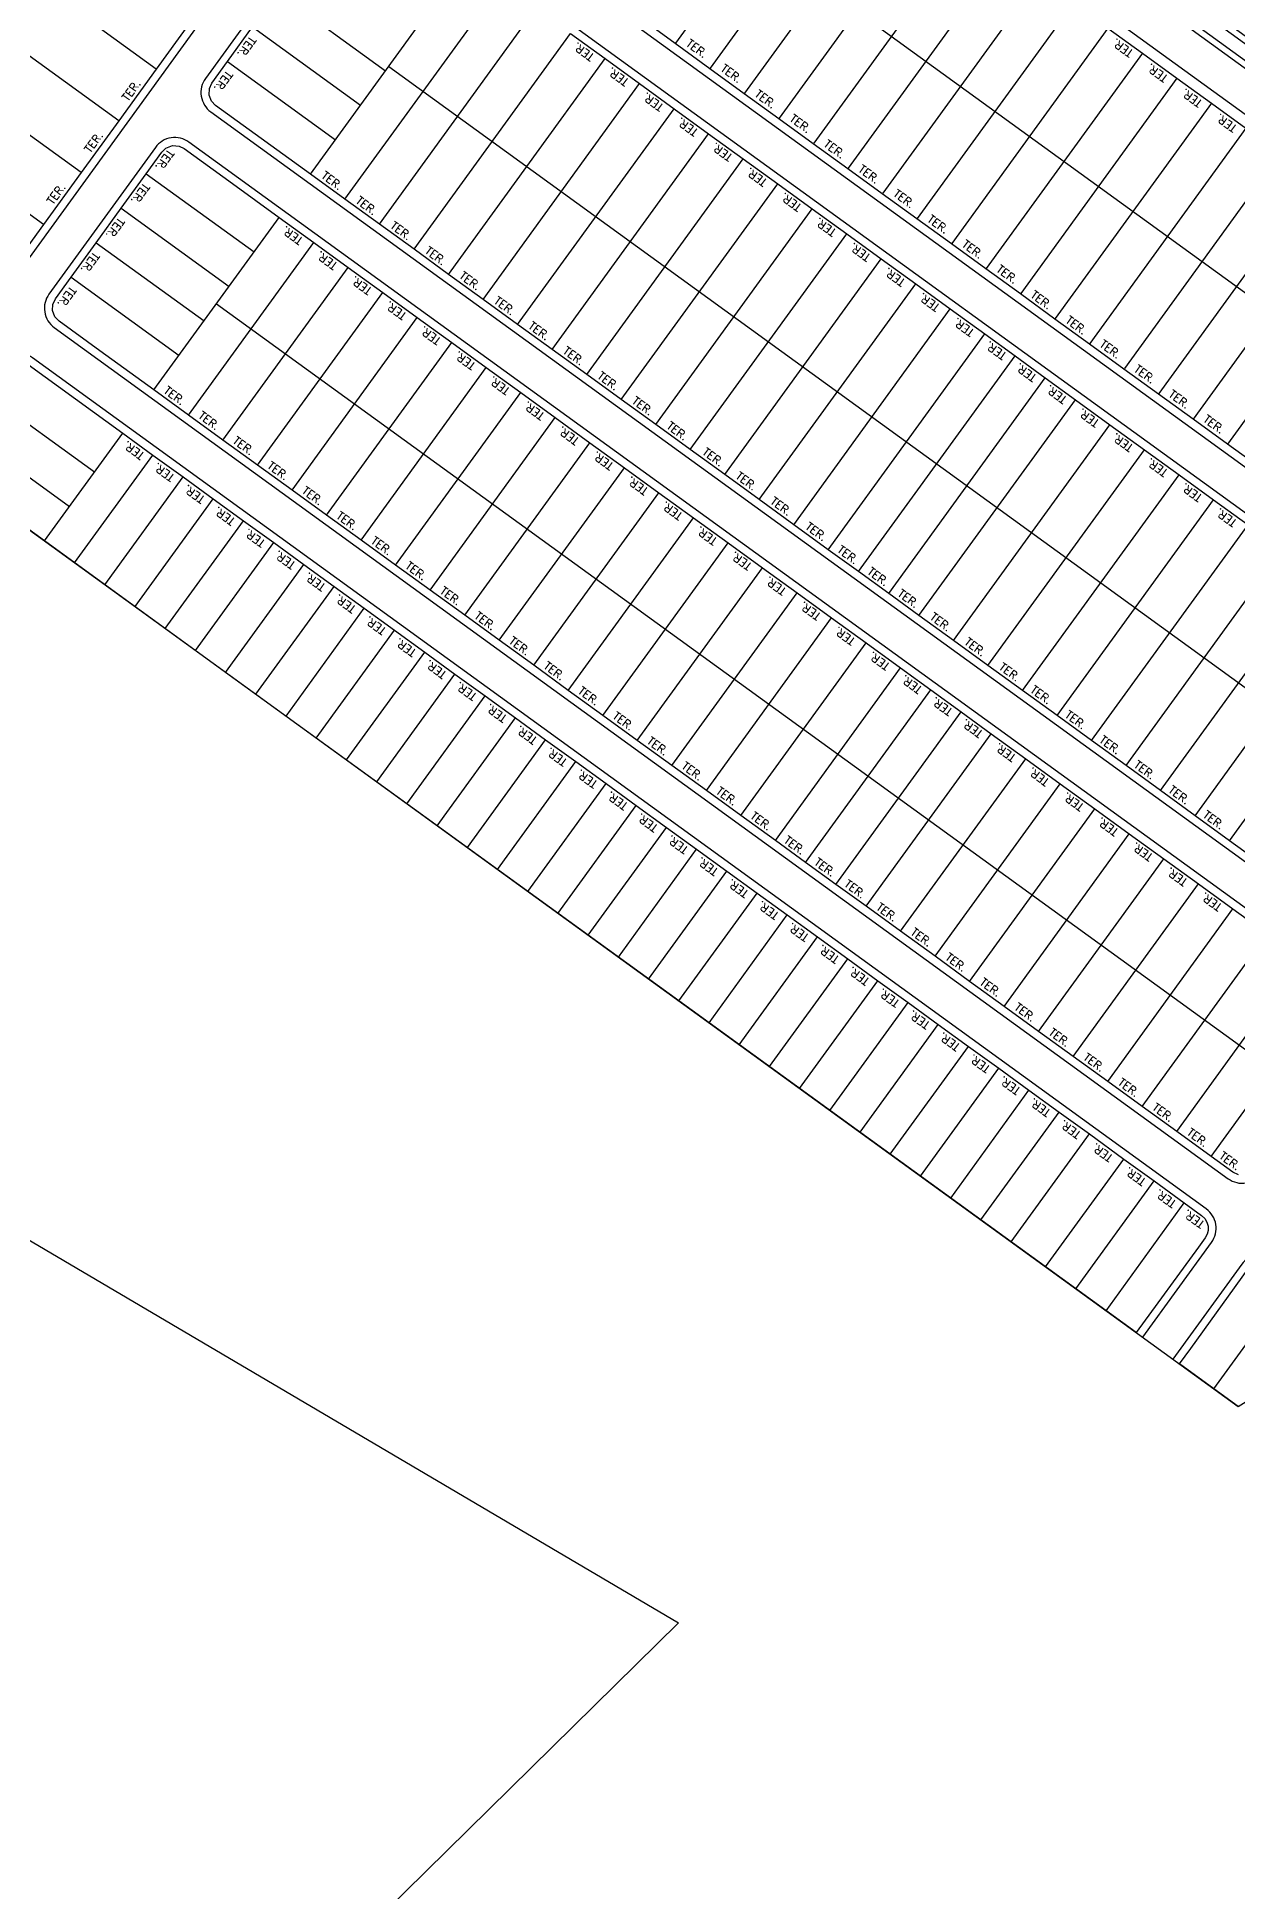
# Model space of a CAD drawing. Extents: x 714896 to 749292, y 8417558 to 8447149.
# Drawn here: x 742854.9 to 743080.2, y 8428983.1 to 8429331.1 of the extents above; entities that cross this region are included whole.
import ezdxf

# ---------------------------------------------------------------- set-up
doc = ezdxf.new("R2010")
doc.units = 0
doc.header["$MEASUREMENT"] = 0
for name, color, linetype in [('LOTE', 7, 'CONTINUOUS'), ('MEIO_FIO', 24, 'CONTINUOUS'), ('QUADRA', 6, 'CONTINUOUS'), ('TEXTO', 7, 'CONTINUOUS')]:
    doc.layers.add(name, color=color, linetype=linetype)
doc.styles.add('ROMANS', font='ROMANS.SHX', dxfattribs={"height": 1.5})

msp = doc.modelspace()

# ---------------------------------------------------------------- linework, layer by layer
at = {"layer": 'LOTE', "color": 7, "linetype": 'CONTINUOUS'}
msp.add_lwpolyline([(743176.31, 8429257.99), (743003.44, 8429383.36, -0.414214), (743003.15, 8429385.18), (743003.15, 8429385.18, -0.414214), (743004.97, 8429385.47), (743177.84, 8429260.1, -0.414214), (743178.13, 8429258.28), (743178.13, 8429258.28, -0.414214)], format="xyb", close=True, dxfattribs=at)
for points in [[(742963.38, 8429368.93), (743160.91, 8429225.68)], [(743003.97, 8429370.38), (742974.68, 8429330.01)], [(743010.44, 8429365.69), (742981.16, 8429325.31)], [(743016.92, 8429360.99), (742987.64, 8429320.61)], [(743023.39, 8429356.29), (742994.11, 8429315.92)], [(743029.87, 8429351.6), (743000.59, 8429311.22)], [(742870.23, 8429315.43), (742823.33, 8429349.44)], [(743036.35, 8429346.9), (743007.07, 8429306.52)], [(742906.2, 8429305.41), (742935.55, 8429345.88)], [(742863.19, 8429305.72), (742813.99, 8429341.39)], [(742877.28, 8429325.14), (742857.04, 8429339.82)], [(742900.05, 8429339.51), (742920.29, 8429324.83)], [(742912.67, 8429300.71), (742942.03, 8429341.19)], [(743042.82, 8429342.2), (743013.54, 8429301.83)], [(742919.15, 8429296.01), (742948.5, 8429336.49)], [(743049.3, 8429337.51), (743020.02, 8429297.13)], [(742856.14, 8429296), (742804.65, 8429333.34)], [(742895.35, 8429333.04), (742915.59, 8429318.36)], [(743055.78, 8429332.81), (743026.49, 8429292.43)], [(742925.62, 8429291.32), (742954.98, 8429331.79)], [(742890.65, 8429326.56), (742910.89, 8429311.88)], [(742920.87, 8429325.64), (743125.68, 8429177.11)], [(742932.1, 8429286.62), (742961.45, 8429327.1)], [(743062.25, 8429328.11), (743032.97, 8429287.74)], [(742938.58, 8429281.92), (742967.93, 8429322.4)], [(743068.73, 8429323.42), (743039.45, 8429283.04)], [(743075.2, 8429318.72), (743045.92, 8429278.34)], [(742945.05, 8429277.23), (742974.41, 8429317.7)], [(742951.53, 8429272.53), (742980.88, 8429313.01)], [(743081.68, 8429314.02), (743052.4, 8429273.65)], [(742958.01, 8429267.83), (742987.36, 8429308.31)], [(743088.16, 8429309.33), (743058.88, 8429268.95)], [(742875.39, 8429305.51), (742895.63, 8429290.83)], [(743094.63, 8429304.63), (743065.35, 8429264.25)], [(742964.48, 8429263.14), (742993.84, 8429303.61)], [(742870.69, 8429299.04), (742890.93, 8429284.36)], [(742970.96, 8429258.44), (743000.31, 8429298.92)], [(743101.11, 8429299.93), (743071.75, 8429259.46)], [(742876.84, 8429264.93), (742900.32, 8429297.31)], [(742977.43, 8429253.74), (743006.79, 8429294.22)], [(743107.58, 8429295.24), (743078.23, 8429254.76)], [(742866, 8429292.56), (742886.23, 8429277.88)], [(742883.32, 8429260.23), (742906.8, 8429292.61)], [(742889.79, 8429255.54), (742913.28, 8429287.92)], [(742983.91, 8429249.05), (743013.26, 8429289.52)], [(742861.3, 8429286.08), (742881.54, 8429271.41)], [(742990.39, 8429244.35), (743019.74, 8429284.83)], [(742888.58, 8429281.12), (743093.39, 8429132.59)], [(742896.27, 8429250.84), (742919.75, 8429283.22)], [(742996.86, 8429239.65), (743026.22, 8429280.13)], [(742902.75, 8429246.14), (742926.23, 8429278.52)], [(742909.22, 8429241.45), (742932.71, 8429273.83)], [(743003.34, 8429234.96), (743032.69, 8429275.43)], [(743009.01, 8429230.85), (743038.36, 8429271.32)], [(742915.7, 8429236.75), (742939.18, 8429269.13)], [(743014.67, 8429226.74), (743044.03, 8429267.21)], [(742845.45, 8429264.23), (742865.69, 8429249.55)], [(742922.17, 8429232.05), (742945.66, 8429264.43)], [(743020.34, 8429222.63), (743049.69, 8429263.1)], [(742928.65, 8429227.36), (742952.13, 8429259.74)], [(742840.75, 8429257.75), (742860.99, 8429243.07)], [(742856.29, 8429236.6), (742870.97, 8429256.83)], [(743026.82, 8429217.93), (743056.17, 8429258.41)], [(742861.96, 8429232.49), (742876.64, 8429252.72)], [(742935.13, 8429222.66), (742958.61, 8429255.04)], [(743033.29, 8429213.23), (743062.65, 8429253.71)], [(742941.6, 8429217.96), (742965.09, 8429250.34)], [(743039.77, 8429208.54), (743069.12, 8429249.01)], [(742867.63, 8429228.38), (742882.3, 8429248.62)], [(742948.08, 8429213.27), (742971.56, 8429245.65)], [(742873.29, 8429224.27), (742887.97, 8429244.51)], [(743046.24, 8429203.84), (743075.6, 8429244.32)], [(742878.96, 8429220.16), (742893.64, 8429240.4)], [(742954.56, 8429208.57), (742978.04, 8429240.95)], [(743052.72, 8429199.14), (743082.07, 8429239.62)], [(742884.63, 8429216.05), (742899.3, 8429236.29)], [(742961.03, 8429203.87), (742984.52, 8429236.25)], [(743059.2, 8429194.45), (743088.55, 8429234.92)], [(742890.29, 8429211.94), (742904.97, 8429232.18)], [(742967.51, 8429199.18), (742990.99, 8429231.56)], [(742895.96, 8429207.83), (742910.64, 8429228.07)], [(743065.67, 8429189.75), (743095.03, 8429230.23)], [(742973.98, 8429194.48), (742997.47, 8429226.86)], [(743072.15, 8429185.05), (743101.5, 8429225.53)], [(742901.63, 8429203.72), (742916.3, 8429223.96)], [(742980.46, 8429189.78), (743003.94, 8429222.16)], [(743078.62, 8429180.36), (743107.98, 8429220.83)], [(742661.39, 8429218.64), (742975.23, 8429033.6)], [(742907.29, 8429199.61), (742921.97, 8429219.85)], [(742986.94, 8429185.09), (743010.42, 8429217.47)], [(742912.96, 8429195.5), (742927.64, 8429215.74)], [(742918.63, 8429191.39), (742933.3, 8429211.63)], [(742993.41, 8429180.39), (743016.9, 8429212.77)], [(742924.29, 8429187.28), (742938.97, 8429207.52)], [(742999.08, 8429176.28), (743022.56, 8429208.66)], [(742929.96, 8429183.17), (742944.64, 8429203.41)], [(743004.75, 8429172.17), (743028.23, 8429204.55)], [(743010.41, 8429168.06), (743033.9, 8429200.44)], [(742935.63, 8429179.06), (742950.3, 8429199.3)], [(742941.29, 8429174.95), (742955.97, 8429195.19)], [(743016.89, 8429163.36), (743040.37, 8429195.75)], [(742946.96, 8429170.84), (742961.64, 8429191.08)], [(743023.37, 8429158.67), (743046.85, 8429191.05)], [(742952.63, 8429166.73), (742967.3, 8429186.97)], [(743029.84, 8429153.97), (743053.33, 8429186.35)], [(742958.29, 8429162.62), (742972.97, 8429182.86)], [(743036.32, 8429149.27), (743059.8, 8429181.66)], [(742963.96, 8429158.51), (742978.64, 8429178.75)], [(743042.79, 8429144.58), (743066.28, 8429176.96)], [(742969.63, 8429154.4), (742984.3, 8429174.64)], [(743049.27, 8429139.88), (743072.75, 8429172.26)], [(742975.29, 8429150.29), (742989.97, 8429170.53)], [(742980.96, 8429146.19), (742995.64, 8429166.42)], [(743055.75, 8429135.18), (743079.23, 8429167.57)], [(742986.63, 8429142.08), (743001.3, 8429162.31)], [(743062.22, 8429130.49), (743085.71, 8429162.87)], [(742992.29, 8429137.97), (743006.97, 8429158.2)], [(743068.7, 8429125.79), (743092.18, 8429158.17)], [(742997.96, 8429133.86), (743012.64, 8429154.09)], [(743075.18, 8429121.09), (743098.66, 8429153.48)], [(743003.63, 8429129.75), (743018.3, 8429149.99)], [(743009.29, 8429125.64), (743023.97, 8429145.88)], [(743014.96, 8429121.53), (743029.64, 8429141.77)], [(743020.63, 8429117.42), (743035.3, 8429137.66)], [(743026.29, 8429113.31), (743040.97, 8429133.55)], [(743031.96, 8429109.2), (743046.64, 8429129.44)], [(743037.63, 8429105.09), (743052.3, 8429125.33)], [(743044.1, 8429100.39), (743058.78, 8429120.63)], [(743049.77, 8429096.28), (743064.45, 8429116.52)], [(743055.44, 8429092.17), (743070.11, 8429112.41)], [(743075.68, 8429077.5), (743090.35, 8429097.73)], [(742975.23, 8429033.6), (742884.46, 8428944.21)]]:
    msp.add_lwpolyline(points, dxfattribs=at)
at = {"layer": 'MEIO_FIO', "color": 24, "linetype": 'CONTINUOUS'}
for points in [[(742978.88, 8429390.87, 0.207386), (742947.98, 8429389.74, 0.038523), (742943.99, 8429386.4, -0.053822), (742924.31, 8429372.43, 0.547765), (742923.86, 8429364.86), (743142.92, 8429205.99, 0.414214), (743149.21, 8429206.99), (743175.33, 8429243.02, 0.414063), (743174.33, 8429249.3), (743146.55, 8429269.47), (743139.12, 8429271.16), (743129.41, 8429278.21), (743122.27, 8429287.1), (742979.88, 8429390.32, 0.063798)], [(743175.61, 8429257.02), (743002.74, 8429382.39, -0.414214), (743002.18, 8429385.88), (743002.18, 8429385.88, -0.414214), (743005.67, 8429386.44), (743178.54, 8429261.07, -0.414214), (743179.1, 8429257.58), (743179.1, 8429257.58, -0.414214)], [(742912.34, 8429359.01), (742886.5, 8429323.39, 0.414214), (742887.51, 8429317.11), (743107.7, 8429157.42, 0.414214), (743113.98, 8429158.42), (743139.81, 8429194.04, 0.414214), (743138.81, 8429200.33), (742918.62, 8429360.01, 0.414214)], [(742877.11, 8429310.44), (742857.15, 8429282.92, 0.414214), (742858.15, 8429276.63), (743078.34, 8429116.94, 0.414214), (743084.63, 8429117.95), (743104.59, 8429145.47, 0.414214), (743103.59, 8429151.75), (742883.4, 8429311.44, 0.414214)]]:
    msp.add_lwpolyline(points, format="xyb", close=True, dxfattribs=at)
for points in [[(742829.17, 8429256.26), (742900.22, 8429354.22, 0.737564), (742895.06, 8429361.1), (742894.97, 8429361.07, -0.041319), (742876.62, 8429358.37), (742874.15, 8429358.35, -0.083644), (742859.94, 8429360.77, 0.201476), (742831.02, 8429358.71), (742797.19, 8429329.56, -0.021984), (742786.43, 8429321.48, -0.08207), (742766.84, 8429312.08), (742760.15, 8429306.32)], [(743062.32, 8429087.18), (743075.23, 8429104.99, 0.414214), (743074.23, 8429111.28), (742854.04, 8429270.96, 0.414214), (742847.76, 8429269.96), (742834.84, 8429252.15)], [(743172.39, 8428985.52), (743194.36, 8428985.58, 0.414214), (743198.85, 8428990.09), (743198.77, 8429018.68, 0.23957), (743196.91, 8429022.31), (743087.19, 8429101.88, 0.414214), (743080.9, 8429100.88), (743067.98, 8429083.07)]]:
    msp.add_lwpolyline(points, format="xyb", dxfattribs=at)
at = {"layer": 'QUADRA'}
for points in [[(742854.03, 8429360.22), (742859.29, 8429358.88), (742864.64, 8429357.36), (742869.23, 8429356.63), (742873.98, 8429356.44), (742880.5, 8429356.68), (742885.09, 8429357.21), (742892.89, 8429358.59), (742895.42, 8429359.12), (742896.48, 8429359.17), (742897.64, 8429358.75), (742898.59, 8429357.84), (742899.04, 8429356.69), (742899, 8429355.5), (742898.52, 8429354.44), (742895.98, 8429350.94), (742885.51, 8429336.5), (742877.28, 8429325.14), (742870.23, 8429315.43), (742863.19, 8429305.72), (742856.14, 8429296), (742849.1, 8429286.29)], [(743085.1, 8429175.66), (743078.62, 8429180.36), (743072.15, 8429185.05), (743065.67, 8429189.75), (743059.2, 8429194.45), (743052.72, 8429199.14), (743046.24, 8429203.84), (743039.77, 8429208.54), (743033.29, 8429213.23), (743026.82, 8429217.93), (743020.34, 8429222.63), (743014.67, 8429226.74), (743009.01, 8429230.85), (743003.34, 8429234.96), (742996.86, 8429239.65), (742990.39, 8429244.35), (742983.91, 8429249.05), (742977.43, 8429253.74), (742970.96, 8429258.44), (742964.48, 8429263.14), (742958.01, 8429267.83), (742951.53, 8429272.53), (742945.05, 8429277.23), (742938.58, 8429281.92), (742932.1, 8429286.62), (742925.62, 8429291.32), (742919.15, 8429296.01), (742912.67, 8429300.71), (742906.2, 8429305.41), (742894.73, 8429313.72), (742888.39, 8429318.32), (742887.65, 8429319.09), (742887.19, 8429320.23), (742887.24, 8429321.47), (742887.72, 8429322.51), (742890.65, 8429326.56), (742895.35, 8429333.04)], [(743084.71, 8429250.06), (743078.23, 8429254.76), (743071.75, 8429259.46), (743065.28, 8429264.15), (743058.8, 8429268.85), (743052.33, 8429273.55), (743045.85, 8429278.24), (743039.37, 8429282.94), (743032.9, 8429287.64), (743026.42, 8429292.33), (743019.94, 8429297.03), (743013.47, 8429301.73), (743006.99, 8429306.42), (743000.52, 8429311.12), (742994.04, 8429315.82), (742987.56, 8429320.51), (742981.09, 8429325.21), (742974.61, 8429329.91), (742968.14, 8429334.6)], [(743055.78, 8429332.81), (743062.25, 8429328.11), (743068.73, 8429323.42), (743075.2, 8429318.72), (743081.68, 8429314.02)], [(742954.98, 8429331.79), (742961.45, 8429327.1), (742967.93, 8429322.4), (742974.41, 8429317.7), (742980.88, 8429313.01), (742987.36, 8429308.31), (742993.84, 8429303.61), (743000.31, 8429298.92), (743006.79, 8429294.22), (743013.26, 8429289.52), (743019.74, 8429284.83), (743026.22, 8429280.13), (743032.69, 8429275.43), (743038.36, 8429271.32), (743044.03, 8429267.21), (743049.69, 8429263.1), (743056.17, 8429258.41), (743062.65, 8429253.71), (743069.12, 8429249.01), (743075.6, 8429244.32), (743082.07, 8429239.62)], [(743080.29, 8429117.67), (743079.22, 8429118.16), (743075.18, 8429121.09), (743068.7, 8429125.79), (743062.22, 8429130.49), (743055.75, 8429135.18), (743049.27, 8429139.88), (743042.79, 8429144.58), (743036.32, 8429149.27), (743029.84, 8429153.97), (743023.37, 8429158.67), (743016.89, 8429163.36), (743010.41, 8429168.06), (743004.75, 8429172.17), (742999.08, 8429176.28), (742993.41, 8429180.39), (742986.94, 8429185.09), (742980.46, 8429189.78), (742973.98, 8429194.48), (742967.51, 8429199.18), (742961.03, 8429203.87), (742954.56, 8429208.57), (742948.08, 8429213.27), (742941.6, 8429217.96), (742935.13, 8429222.66), (742928.65, 8429227.36), (742922.17, 8429232.05), (742915.7, 8429236.75), (742909.22, 8429241.45), (742902.75, 8429246.14), (742896.27, 8429250.84), (742889.79, 8429255.54), (742883.32, 8429260.23), (742876.84, 8429264.93), (742866.68, 8429272.3), (742859.03, 8429277.85), (742858.26, 8429278.67), (742857.82, 8429279.85), (742857.88, 8429280.97), (742858.36, 8429282.04), (742861.3, 8429286.08), (742866, 8429292.56), (742870.69, 8429299.04), (742875.39, 8429305.51), (742878.33, 8429309.56), (742879.08, 8429310.29), (742880.33, 8429310.77), (742881.58, 8429310.68), (742882.52, 8429310.23), (742891.57, 8429303.66), (742900.32, 8429297.31), (742906.8, 8429292.61), (742913.28, 8429287.92), (742919.75, 8429283.22), (742926.23, 8429278.52), (742932.71, 8429273.83), (742939.18, 8429269.13), (742945.66, 8429264.43), (742952.13, 8429259.74), (742958.61, 8429255.04), (742965.09, 8429250.34), (742971.56, 8429245.65), (742978.04, 8429240.95), (742984.52, 8429236.25), (742990.99, 8429231.56), (742997.47, 8429226.86), (743003.94, 8429222.16), (743010.42, 8429217.47), (743016.9, 8429212.77), (743022.56, 8429208.66), (743028.23, 8429204.55), (743033.9, 8429200.44), (743040.37, 8429195.75), (743046.85, 8429191.05), (743053.33, 8429186.35), (743059.8, 8429181.66), (743066.28, 8429176.96), (743072.75, 8429172.26), (743079.23, 8429167.57), (743085.71, 8429162.87)], [(742853.24, 8429269.7), (742870.97, 8429256.83), (742876.64, 8429252.72), (742882.3, 8429248.62), (742887.97, 8429244.51), (742893.64, 8429240.4), (742899.3, 8429236.29), (742904.97, 8429232.18), (742910.64, 8429228.07), (742916.3, 8429223.96), (742921.97, 8429219.85), (742927.64, 8429215.74), (742933.3, 8429211.63), (742938.97, 8429207.52), (742944.64, 8429203.41), (742950.3, 8429199.3), (742955.97, 8429195.19), (742961.64, 8429191.08), (742967.3, 8429186.97), (742972.97, 8429182.86), (742978.64, 8429178.75), (742984.3, 8429174.64), (742989.97, 8429170.53), (742995.64, 8429166.42), (743001.3, 8429162.31), (743006.97, 8429158.2), (743012.64, 8429154.09), (743018.3, 8429149.99), (743023.97, 8429145.88), (743029.64, 8429141.77), (743035.3, 8429137.66), (743040.97, 8429133.55), (743046.64, 8429129.44), (743052.3, 8429125.33), (743058.78, 8429120.63), (743064.45, 8429116.52), (743070.11, 8429112.41), (743073.35, 8429110.06), (743073.97, 8429109.47), (743074.37, 8429108.77), (743074.56, 8429108.05), (743074.56, 8429107.23), (743074.38, 8429106.54), (743074.02, 8429105.87), (743072.75, 8429104.12), (743061.1, 8429088.06), (742975.29, 8429150.29), (742941.29, 8429174.95), (742890.29, 8429211.94), (742856.29, 8429236.6), (742836.06, 8429251.27)], [(743080.2, 8429074.22), (743069.2, 8429082.19), (743069.2, 8429082.19), (743071.31, 8429085.11), (743082.11, 8429100)]]:
    msp.add_lwpolyline(points, dxfattribs=at)
at = {"layer": 'QUADRA', "color": 6, "linetype": 'CONTINUOUS'}
msp.add_lwpolyline([(742761.81, 8429305.12), (743080.2, 8429074.22), (743083.2, 8429076.08), (743172.28, 8429015.01), (743172.36, 8428987.02), (743172.39, 8428977.02), (743172.82, 8428823.02), (743045.51, 8428755.45), (742918.6, 8428688.1), (742918.6, 8428688.1), (742888.71, 8428703.67), (742871.65, 8428716.04), (742825.37, 8428770.54)], dxfattribs=at)

# ---------------------------------------------------------------- texts
at = {"layer": 'TEXTO', "style": 'ROMANS'}
for rotation, p in [(233.8203, (742894.89, 8429331.41)), (143.8203, (742959.59, 8429327.76)), (323.8203, (742976.53, 8429329.64)), (143.8203, (743060.71, 8429328.48)), (143.8203, (742966.06, 8429323.06)), (323.8203, (742983, 8429324.95)), (143.8203, (743067.18, 8429323.78)), (53.8203, (742871.94, 8429318.97)), (233.8203, (742890.5, 8429324.97)), (143.8203, (742972.59, 8429318.34)), (323.8203, (742989.41, 8429320.15)), (143.8203, (743073.66, 8429319.08)), (143.8203, (742979.06, 8429313.64)), (323.8203, (742995.96, 8429315.55)), (143.8203, (743080.14, 8429314.39)), (53.8203, (742864.89, 8429309.26)), (323.8203, (743002.36, 8429310.76)), (233.8203, (742879.51, 8429310.2)), (143.8203, (742985.54, 8429308.94)), (323.8203, (742908.09, 8429304.84)), (143.8203, (742992.01, 8429304.24)), (323.8203, (743008.83, 8429306.06)), (53.8203, (742857.85, 8429299.54)), (233.8203, (742874.93, 8429303.88)), (323.8203, (742914.57, 8429300.15)), (143.8203, (742998.49, 8429299.55)), (323.8203, (743015.38, 8429301.46)), (323.8203, (743021.79, 8429296.67)), (233.8203, (742870.23, 8429297.41)), (143.8203, (742904.93, 8429293.28)), (323.8203, (742921.04, 8429295.45)), (143.8203, (743004.97, 8429294.85)), (233.8203, (742865.53, 8429290.93)), (143.8203, (742911.41, 8429288.58)), (323.8203, (742927.52, 8429290.75)), (143.8203, (743011.44, 8429290.15)), (323.8203, (743028.26, 8429291.97)), (323.8203, (742934, 8429286.06)), (143.8203, (743017.92, 8429285.46)), (323.8203, (743034.74, 8429287.27)), (233.8203, (742861.15, 8429284.49)), (143.8203, (742917.89, 8429283.89)), (323.8203, (743041.14, 8429282.47)), (143.8203, (742924.36, 8429279.19)), (323.8203, (742940.47, 8429281.36)), (143.8203, (743024.4, 8429280.76)), (143.8203, (742930.84, 8429274.49)), (323.8203, (742946.95, 8429276.66)), (143.8203, (743030.87, 8429276.06)), (323.8203, (743047.7, 8429277.72)), (323.8203, (742953.42, 8429271.97)), (143.8203, (743036.91, 8429271.69)), (323.8203, (743054.09, 8429273.23)), (143.8203, (742937.32, 8429269.8)), (143.8203, (743042.57, 8429267.58)), (323.8203, (743060.56, 8429268.54)), (143.8203, (742943.79, 8429265.1)), (323.8203, (742959.9, 8429267.27)), (323.8203, (742878.54, 8429264.51)), (143.8203, (742950.27, 8429260.4)), (323.8203, (742966.38, 8429262.57)), (143.8203, (743048.24, 8429263.47)), (323.8203, (743067.04, 8429263.84)), (323.8203, (742885.02, 8429259.81)), (143.8203, (743054.32, 8429259.06)), (323.8203, (743073.52, 8429259.14)), (323.8203, (742891.49, 8429255.11)), (143.8203, (742956.74, 8429255.71)), (323.8203, (742972.85, 8429257.88)), (143.8203, (743060.68, 8429254.44)), (143.8203, (742875.21, 8429252.96)), (143.8203, (742963.22, 8429251.01)), (323.8203, (742979.59, 8429252.99)), (143.8203, (742880.87, 8429248.85)), (323.8203, (742897.97, 8429250.42)), (143.8203, (742969.7, 8429246.31)), (323.8203, (742985.81, 8429248.48)), (143.8203, (743067.16, 8429249.75)), (143.8203, (742886.54, 8429244.74)), (323.8203, (742904.45, 8429245.72)), (143.8203, (743073.64, 8429245.05)), (143.8203, (742892.21, 8429240.63)), (323.8203, (742910.92, 8429241.02)), (143.8203, (742976.17, 8429241.62)), (323.8203, (742992.33, 8429243.75)), (143.8203, (743080.11, 8429240.35)), (143.8203, (742897.87, 8429236.52)), (143.8203, (742982.65, 8429236.92)), (323.8203, (742998.9, 8429238.99)), (143.8203, (742903.54, 8429232.41)), (323.8203, (742917.4, 8429236.33)), (323.8203, (743004.87, 8429234.66)), (323.8203, (742923.87, 8429231.63)), (143.8203, (742989.13, 8429232.22)), (323.8203, (743010.54, 8429230.55)), (143.8203, (742909.21, 8429228.3)), (323.8203, (742930.35, 8429226.93)), (143.8203, (742995.6, 8429227.53)), (143.8203, (742914.87, 8429224.19)), (143.8203, (743002.08, 8429222.83)), (323.8203, (743016.2, 8429226.44)), (143.8203, (742920.54, 8429220.08)), (323.8203, (742936.83, 8429222.24)), (323.8203, (743022.26, 8429222.04)), (143.8203, (742926.21, 8429215.97)), (323.8203, (742943.3, 8429217.54)), (143.8203, (743008.55, 8429218.13)), (323.8203, (743028.74, 8429217.35)), (143.8203, (742931.87, 8429211.87)), (323.8203, (742949.78, 8429212.84)), (143.8203, (743015.03, 8429213.44)), (323.8203, (743035.21, 8429212.65)), (143.8203, (743021.08, 8429209.05)), (143.8203, (742937.54, 8429207.76)), (323.8203, (742956.26, 8429208.15)), (143.8203, (743026.8, 8429204.9)), (323.8203, (743041.11, 8429208.37)), (143.8203, (742943.21, 8429203.65)), (323.8203, (742962.73, 8429203.45)), (323.8203, (743047.59, 8429203.68)), (143.8203, (742948.87, 8429199.54)), (323.8203, (742969.21, 8429198.75)), (143.8203, (743032.47, 8429200.79)), (323.8203, (743054.06, 8429198.98)), (143.8203, (742954.54, 8429195.43)), (143.8203, (743038.69, 8429196.28)), (143.8203, (742960.21, 8429191.32)), (323.8203, (742975.68, 8429194.06)), (143.8203, (743044.96, 8429191.73)), (323.8203, (743060.54, 8429194.28)), (143.8203, (742965.87, 8429187.21)), (323.8203, (742982.16, 8429189.36)), (323.8203, (743067.01, 8429189.59)), (143.8203, (743051.44, 8429187.03)), (323.8203, (743073.49, 8429184.89)), (143.8203, (742971.54, 8429183.1)), (323.8203, (742988.59, 8429184.69)), (143.8203, (743057.91, 8429182.34)), (143.8203, (742977.21, 8429178.99)), (323.8203, (742994.86, 8429180.15)), (143.8203, (743064.39, 8429177.64)), (143.8203, (742982.87, 8429174.88)), (323.8203, (743000.55, 8429176.02)), (143.8203, (742988.54, 8429170.77)), (323.8203, (743006.2, 8429171.93)), (143.8203, (743070.86, 8429172.94)), (143.8203, (742994.21, 8429166.66)), (323.8203, (743012.18, 8429167.59)), (143.8203, (743077.34, 8429168.25)), (143.8203, (742999.87, 8429162.55)), (323.8203, (743018.66, 8429162.89)), (143.8203, (743005.54, 8429158.44)), (323.8203, (743025.14, 8429158.19)), (143.8203, (743011.21, 8429154.33)), (323.8203, (743031.61, 8429153.5)), (143.8203, (743016.87, 8429150.22)), (143.8203, (743022.54, 8429146.11)), (323.8203, (743038.09, 8429148.8)), (143.8203, (743028.21, 8429142)), (323.8203, (743044.56, 8429144.1)), (143.8203, (743033.87, 8429137.89)), (323.8203, (743051.04, 8429139.41)), (143.8203, (743039.54, 8429133.78)), (323.8203, (743057.52, 8429134.71)), (143.8203, (743045.21, 8429129.67)), (323.8203, (743063.99, 8429130.01)), (143.8203, (743050.87, 8429125.56)), (143.8203, (743056.89, 8429121.2)), (323.8203, (743070.47, 8429125.32)), (323.8203, (743076.52, 8429120.93)), (143.8203, (743063.07, 8429116.72)), (143.8203, (743068.78, 8429112.58)), (143.8203, (743074.06, 8429108.75))]:
    msp.add_text('TER.', height=1.502, rotation=rotation, dxfattribs=at).set_placement(p)

doc.saveas('drawing.dxf')
